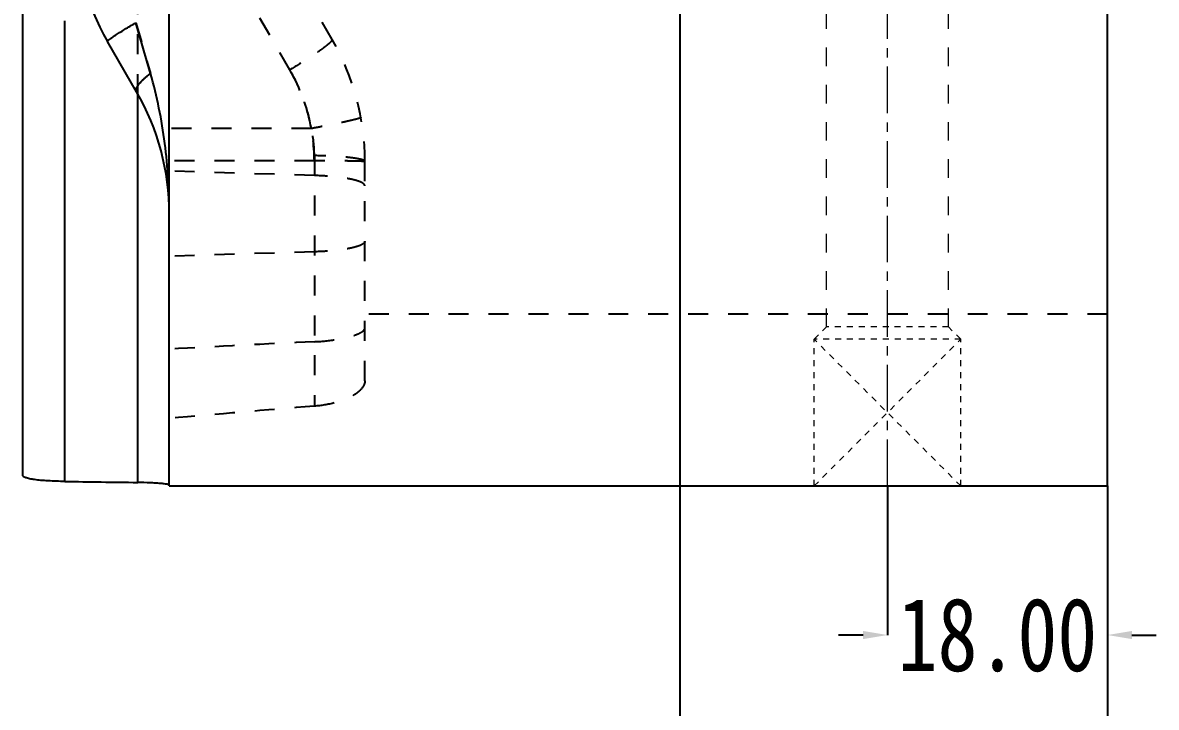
# Model space of a CAD drawing. Header units: millimetres. Extents: x 1205 to 2192, y -3369 to -2218.
# Drawn here: x 2009.9 to 2102.7, y -2679.1 to -2623.1 of the extents above; entities that cross this region are included whole.
import ezdxf

# ---------------------------------------------------------------- set-up
doc = ezdxf.new("R2010")
doc.units = ezdxf.units.MM
doc.header["$LTSCALE"] = 16.335
doc.header["$PDMODE"] = 3
doc.header["$PDSIZE"] = 0.3125
doc.linetypes.add('CENTER', pattern=[0.6, 0.375, -0.075, 0.075, -0.075])
doc.linetypes.add('HIDDEN', pattern=[0.2, 0.1, -0.1])
doc.layers.get('0').update_dxf_attribs({"linetype": 'CONTINUOUS'})
doc.layers.get('Defpoints').update_dxf_attribs({"linetype": 'CONTINUOUS'})
doc.layers.add('cool', color=153, linetype='HIDDEN', lineweight=9)
doc.layers.add('DEFAULT_2', color=8, linetype='HIDDEN')
doc.layers.add('DIM', color=3, linetype='CONTINUOUS')
doc.styles.get("Standard").update_dxf_attribs({"font": 'txt', "width": 0.8})
doc.dimstyles.new('11', dxfattribs={"dimtxt": 10, "dimasz": 10, "dimexe": 0, "dimexo": 0, "dimgap": 0, "dimtad": 0, "dimzin": 0, "dimdsep": 46, "dimtxsty": 'Standard', "dimcen": 0, "dimclrd": 4, "dimclre": 4, "dimclrt": 6, "dimazin": 0, "dimtfac": 1, "dimtofl": 0, "dimtmove": 0, "dimatfit": 3, "dimfxl": 0, "dimtolj": 1, "dimtzin": 0, "dimarcsym": 0})

# ---------------------------------------------------------------- blocks, each defined once
blk = doc.blocks.new('cool_jt_g15')
at = {"layer": 'cool', "ltscale": 0.3}
for p, q in [((0, 6), (12, 6)), ((0, 6), (12, -6)), ((0, -6), (12, 6)), ((12, -6), (12, 6)), ((12, 6), (13, 5)), ((13, -5), (13, 5)), ((12, -6), (13, -5)), ((0, -6), (12, -6))]:
    blk.add_line(p, q, dxfattribs=at)
blk = doc.blocks.new('*D235')
at = {"layer": 'Defpoints', "color": 0, "transparency": 16777216}
for p in [(2080.658, -2661.018), (2098.658, -2661.018), (2098.658, -2673.211)]:
    blk.add_point(p, dxfattribs=at)
at = {"layer": 'DIM', "color": 4, "lineweight": -2, "transparency": 16777216}
for p, q in [((2080.658, -2661.018), (2080.658, -2673.211)), ((2098.658, -2661.018), (2098.658, -2673.211)), ((2078.658, -2673.211), (2076.658, -2673.211)), ((2100.658, -2673.211), (2102.658, -2673.211))]:
    blk.add_line(p, q, dxfattribs=at)
at = {"layer": 'DIM', "color": 4, "transparency": 16777216}
for points in [[(2078.658, -2672.877), (2078.658, -2673.544), (2080.658, -2673.211)], [(2100.658, -2672.877), (2100.658, -2673.544), (2098.658, -2673.211)]]:
    blk.add_solid(points, dxfattribs=at)
at = {"layer": 'DIM', "color": 6, "transparency": 16777216, "insert": (2089.658, -2673.211), "char_height": 6, "attachment_point": 5}
blk.add_mtext('\\A1;18.00', dxfattribs=at)
blk = doc.blocks.new('*D236')
at = {"layer": 'Defpoints', "color": 0, "transparency": 16777216}
for p in [(2063.658, -2592.018), (2098.658, -2661.018), (2063.658, -2692.704)]:
    blk.add_point(p, dxfattribs=at)
at = {"layer": 'DIM', "color": 4, "lineweight": -2, "transparency": 16777216}
for p, q in [((2063.658, -2592.018), (2063.658, -2692.704)), ((2098.658, -2661.018), (2098.658, -2692.704)), ((2065.658, -2692.704), (2074.752, -2692.704)), ((2096.658, -2692.704), (2092.352, -2692.704))]:
    blk.add_line(p, q, dxfattribs=at)
at = {"layer": 'DIM', "color": 4, "transparency": 16777216}
for points in [[(2065.658, -2692.371), (2065.658, -2693.038), (2063.658, -2692.704)], [(2096.658, -2692.371), (2096.658, -2693.038), (2098.658, -2692.704)]]:
    blk.add_solid(points, dxfattribs=at)
at = {"layer": 'DIM', "color": 6, "transparency": 16777216, "insert": (2083.552, -2692.704), "char_height": 6, "attachment_point": 5}
blk.add_mtext('\\A1;35.00', dxfattribs=at)

msp = doc.modelspace()

# ---------------------------------------------------------------- linework, layer by layer
at = {"color": 7, "linetype": 'Continuous'}
for p, q in [((2098.658, -2661.018), (2098.658, -2281.018)), ((2021.898, -2661.018), (2021.898, -2587.706)), ((2009.898, -2660.135), (2009.898, -2601.182)), ((2013.341, -2660.652), (2013.341, -2622.968)), ((2020.357, -2627.281), (2019.159, -2623.131)), ((2019.218, -2628.781), (2016.839, -2624.659)), ((2019.315, -2660.732), (2019.315, -2628.967)), ((2021.898, -2661.018), (2098.658, -2661.018))]:
    msp.add_line(p, q, dxfattribs=at)
for centre, start, end in [((2034.159, -2614.659), 180, 210), ((2001.898, -2638.781), 0, 30)]:
    msp.add_arc(centre, 20, start, end, dxfattribs=at)
msp.add_ellipse((2064.59, -2590.018), major_axis=(505.191, 0), ratio=0.140541, start_param=-1.672416, end_param=-1.660536, dxfattribs=at)
for points, knots in [([(2016.839, -2624.659), (2016.836, -2624.654), (2016.847, -2624.631), (2016.895, -2624.582), (2017.016, -2624.484), (2017.218, -2624.34), (2017.499, -2624.151), (2017.846, -2623.928), (2018.405, -2623.58), (2018.85, -2623.313), (2019.159, -2623.131)], [0, 0, 0, 0, 0.006988, 0.021965, 0.078389, 0.169416, 0.29184, 0.441639, 0.613754, 1, 1, 1, 1]), ([(2019.218, -2628.781), (2019.176, -2628.707), (2019.191, -2628.54), (2019.287, -2628.344), (2019.474, -2628.07), (2019.83, -2627.703), (2020.165, -2627.426), (2020.357, -2627.281)], [0, 0, 0, 0, 0.129866, 0.22269, 0.337766, 0.632905, 1, 1, 1, 1]), ([(2021.898, -2638.781), (2021.898, -2636.852), (2021.656, -2632.971), (2020.897, -2629.152), (2020.357, -2627.281)], [0, 0, 0, 0, 0.497607, 1, 1, 1, 1]), ([(2013.341, -2660.652), (2012.888, -2660.645), (2012.236, -2660.625), (2011.413, -2660.566), (2010.903, -2660.51), (2010.488, -2660.443), (2010.18, -2660.359), (2009.978, -2660.278), (2009.898, -2660.177), (2009.898, -2660.135)], [0, 0, 0, 0, 0.38232, 0.550433, 0.69617, 0.815307, 0.904988, 0.964609, 1, 1, 1, 1]), ([(2021.898, -2660.937), (2021.898, -2660.931), (2021.878, -2660.918), (2021.819, -2660.899), (2021.677, -2660.872), (2021.45, -2660.843), (2021.139, -2660.812), (2020.757, -2660.784), (2020.141, -2660.75), (2019.654, -2660.737), (2019.315, -2660.732)], [0, 0, 0, 0, 0.006903, 0.021762, 0.07758, 0.167553, 0.288781, 0.437646, 0.609592, 1, 1, 1, 1])]:
    msp.add_open_spline(points, degree=3, knots=knots, dxfattribs=at)
at = {"layer": 'cool', "ltscale": 0.932966}
for p, q in [((2075.658, -2648.018), (2075.658, -2440.018)), ((2085.658, -2648.018), (2085.658, -2440.018))]:
    msp.add_line(p, q, dxfattribs=at)
at = {"layer": 'cool', "color": 1, "linetype": 'CENTER', "ltscale": 0.621977}
msp.add_line((2080.658, -2661.018), (2080.658, -2440.018), dxfattribs=at)
at = {"layer": 'DEFAULT_2', "color": 8, "linetype": 'HIDDEN'}
for p, q in [((2035.218, -2624.493), (2030.839, -2616.908)), ((2031.756, -2626.993), (2027.377, -2619.408)), ((2019.315, -2628.967), (2019.315, -2622.128)), ((2019.159, -2623.131), (2020.357, -2627.281)), ((2033.521, -2631.793), (2020.638, -2631.793)), ((2033.766, -2634.001), (2033.766, -2654.495)), ((2033.763, -2634.418), (2021.416, -2634.418)), ((2033.766, -2635.63), (2021.585, -2635.257)), ((2037.898, -2652.423), (2037.898, -2634.493)), ((2033.766, -2641.869), (2021.898, -2642.232)), ((2098.658, -2646.968), (2037.898, -2646.968))]:
    msp.add_line(p, q, dxfattribs=at)
for centre, radius, start, end in [((2017.898, -2634.493), 20, 0, 30), ((2018.766, -2634.493), 15, 10.37058, 30), ((2023.627, -2634.009), 10.139, 0.04261, 12.62229)]:
    msp.add_arc(centre, radius, start, end, dxfattribs=at)
for centre, major_axis, start_param, end_param in [((2205.784, -2721.018), (419.952, -13.258), 1.998296, 2.029498), ((2149.932, -2721.018), (419.952, 13.258), 1.845589, 1.875126)]:
    msp.add_ellipse(centre, major_axis=major_axis, ratio=0.17348, start_param=start_param, end_param=end_param, dxfattribs=at)
for points, knots in [([(2035.218, -2624.493), (2035.237, -2624.525), (2035.16, -2624.653), (2034.998, -2624.811), (2034.696, -2625.066), (2034.286, -2625.37), (2033.767, -2625.731), (2032.919, -2626.288), (2032.235, -2626.708), (2031.756, -2626.993)], [0, 0, 0, 0, 0.025637, 0.082487, 0.172396, 0.293004, 0.440925, 0.611757, 1, 1, 1, 1]), ([(2019.218, -2628.781), (2019.176, -2628.707), (2019.191, -2628.54), (2019.287, -2628.344), (2019.474, -2628.07), (2019.83, -2627.703), (2020.165, -2627.426), (2020.357, -2627.281)], [0, 0, 0, 0, 0.129864, 0.222687, 0.337764, 0.632904, 1, 1, 1, 1]), ([(2033.763, -2634.418), (2033.756, -2633.124), (2033.411, -2630.529), (2032.402, -2628.112), (2031.756, -2626.993)], [0, 0, 0, 0, 0.500398, 1, 1, 1, 1]), ([(2037.571, -2630.893), (2037.573, -2630.901), (2037.54, -2630.918), (2037.493, -2630.938), (2037.397, -2630.969), (2037.272, -2631.005), (2037.109, -2631.047), (2036.827, -2631.116), (2036.397, -2631.215), (2035.798, -2631.343), (2035.102, -2631.486), (2034.333, -2631.638), (2033.797, -2631.741), (2033.521, -2631.793)], [0, 0, 0, 0, 0.005693, 0.01986, 0.042883, 0.074712, 0.115194, 0.163974, 0.284793, 0.433657, 0.606148, 0.797192, 1, 1, 1, 1]), ([(2037.898, -2634.493), (2037.898, -2634.455), (2037.778, -2634.372), (2037.559, -2634.309), (2037.184, -2634.23), (2036.691, -2634.165), (2036.08, -2634.105), (2035.093, -2634.037), (2034.31, -2634.011), (2033.766, -2634.001)], [0, 0, 0, 0, 0.027425, 0.084645, 0.174282, 0.294291, 0.441507, 0.61174, 1, 1, 1, 1]), ([(2037.898, -2634.493), (2037.898, -2634.487), (2037.858, -2634.489), (2037.814, -2634.478), (2037.713, -2634.476), (2037.585, -2634.469), (2037.417, -2634.463), (2037.129, -2634.455), (2036.689, -2634.446), (2036.079, -2634.437), (2035.372, -2634.429), (2034.59, -2634.422), (2034.046, -2634.419), (2033.766, -2634.418)], [0, 0, 0, 0, 0.004852, 0.018717, 0.041578, 0.073315, 0.113751, 0.162521, 0.283411, 0.432455, 0.605234, 0.796677, 1, 1, 1, 1]), ([(2037.898, -2636.485), (2037.898, -2636.428), (2037.806, -2636.293), (2037.562, -2636.164), (2037.191, -2636.03), (2036.693, -2635.913), (2036.082, -2635.81), (2035.095, -2635.692), (2034.311, -2635.646), (2033.766, -2635.63)], [0, 0, 0, 0, 0.038999, 0.101143, 0.192077, 0.311093, 0.455653, 0.621986, 1, 1, 1, 1]), ([(2037.898, -2641.014), (2037.898, -2641.07), (2037.806, -2641.205), (2037.562, -2641.335), (2037.191, -2641.468), (2036.693, -2641.585), (2036.082, -2641.689), (2035.095, -2641.806), (2034.311, -2641.852), (2033.766, -2641.869)], [0, 0, 0, 0, 0.038999, 0.101143, 0.192077, 0.311093, 0.455653, 0.621986, 1, 1, 1, 1]), ([(2033.766, -2649.224), (2034.328, -2649.198), (2035.131, -2649.123), (2036.13, -2648.945), (2036.735, -2648.796), (2037.221, -2648.637), (2037.579, -2648.47), (2037.814, -2648.311), (2037.898, -2648.168), (2037.898, -2648.108)], [0, 0, 0, 0, 0.383232, 0.548628, 0.69087, 0.807413, 0.896765, 0.959257, 1, 1, 1, 1]), ([(2037.898, -2652.423), (2037.898, -2652.669), (2037.678, -2653.066), (2037.222, -2653.453), (2036.508, -2653.883), (2035.343, -2654.287), (2034.322, -2654.451), (2033.766, -2654.495)], [0, 0, 0, 0, 0.150654, 0.250355, 0.368908, 0.658287, 1, 1, 1, 1])]:
    msp.add_open_spline(points, degree=3, knots=knots, dxfattribs=at)

# ---------------------------------------------------------------- block references
at = {"layer": 'cool', "ltscale": 0.932966, "rotation": 90}
msp.add_blockref('cool_jt_g15', (2080.658, -2661.018), dxfattribs=at)

# ---------------------------------------------------------------- dimensions: what is measured, and where the dimension line sits
at = {"layer": 'DIM'}
for base, p1, p2, picture, middle in [((2063.658, -2692.704), (2098.658, -2661.018), (2063.658, -2592.018), '*D236', (2083.552, -2692.704)), ((2098.658, -2673.211), (2080.658, -2661.018), (2098.658, -2661.018), '*D235', (2089.658, -2673.211))]:
    dim = msp.add_linear_dim(base=base, p1=p1, p2=p2, dimstyle='11', override={"dimtxt": 6, "dimasz": 2}, dxfattribs=at)
    dim.commit()
    dim.dimension.update_dxf_attribs({"geometry": picture, "text_midpoint": middle, "dimtype": 160})

doc.saveas('drawing.dxf')
